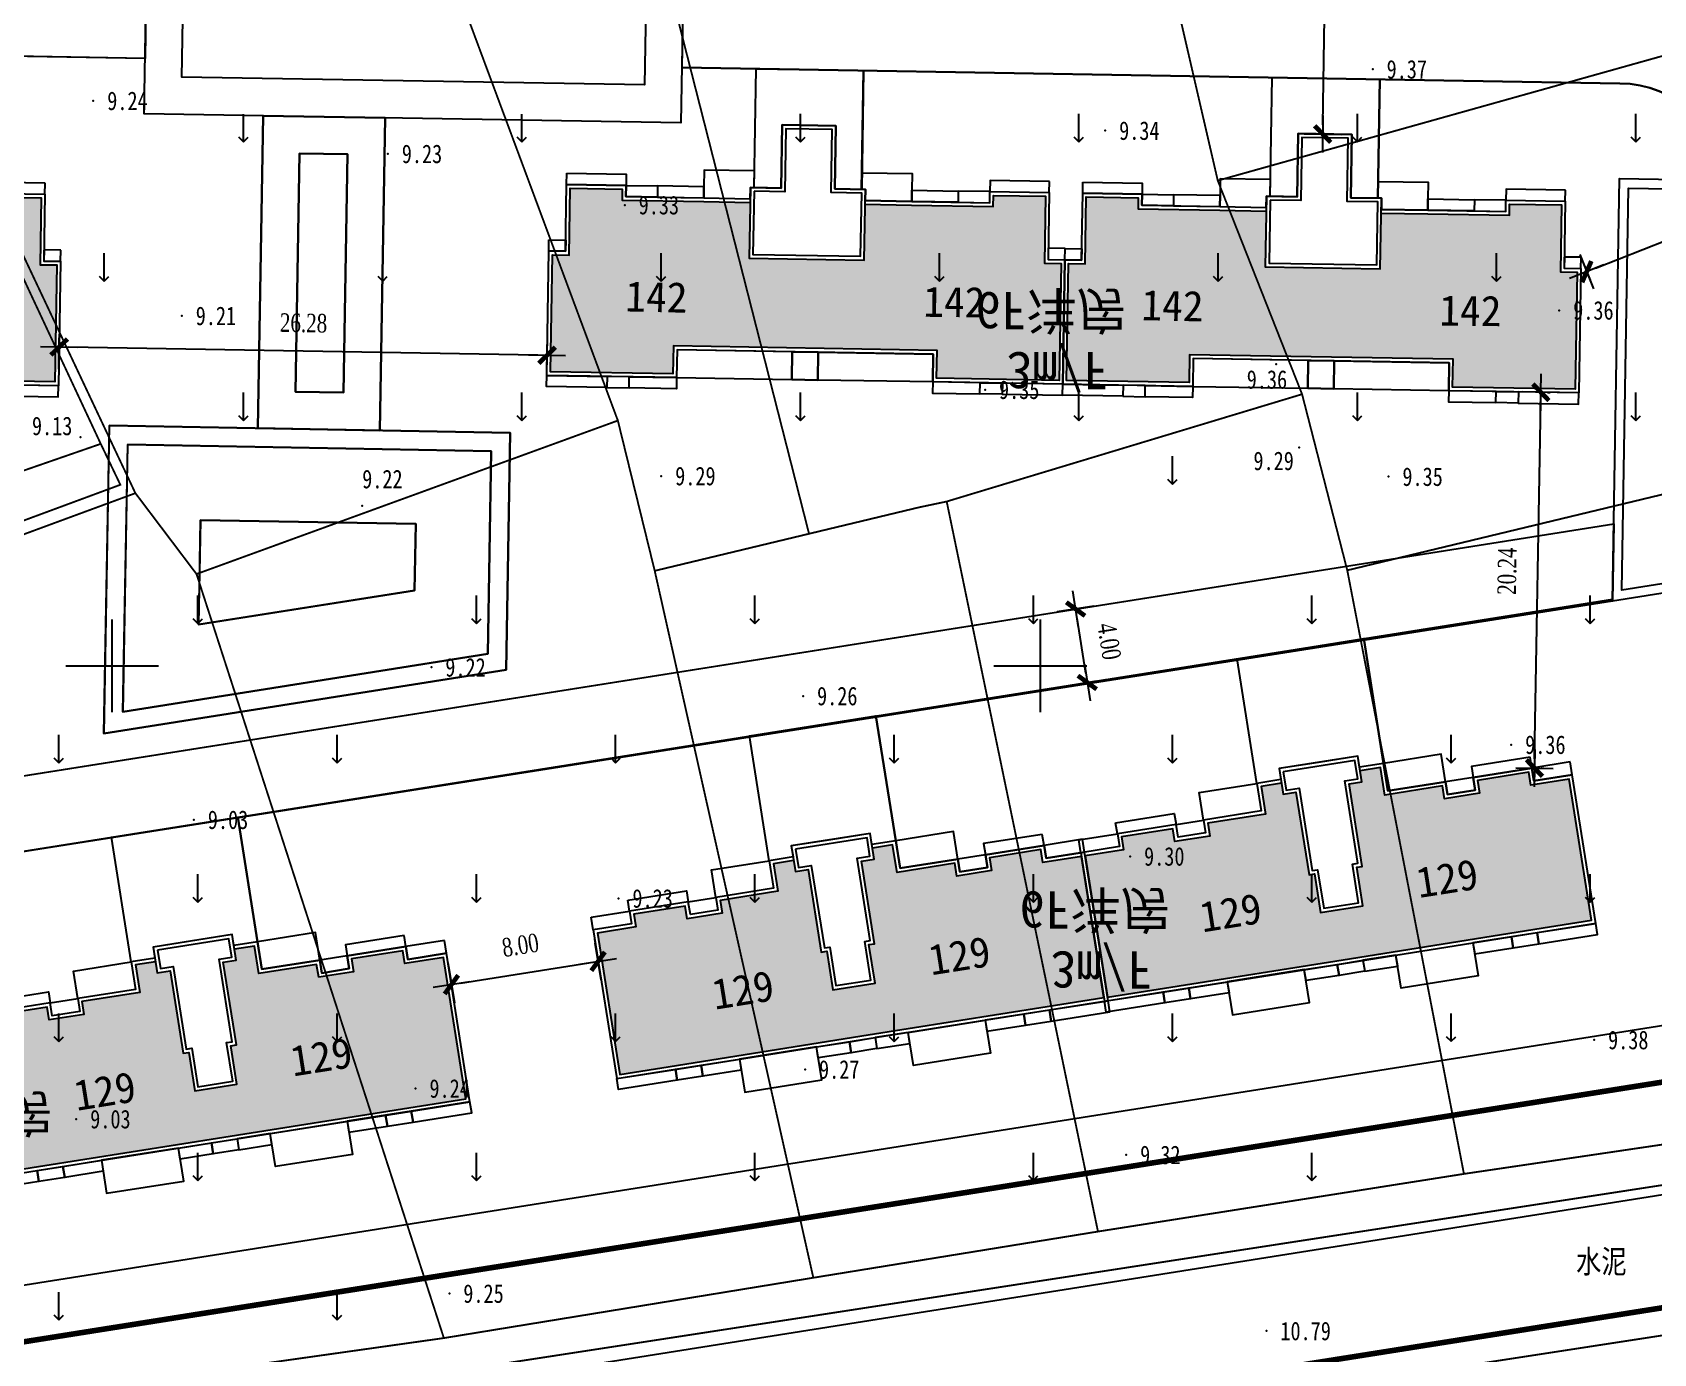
# Model space of a CAD drawing. Header units: millimetres. Extents: x -439850 to 440374, y 3556331 to 3581716.
# Drawn here: x 439831.4 to 439918.8, y 3581363.1 to 3581434.3 of the extents above; entities that cross this region are included whole.
import ezdxf
from ezdxf.enums import TextEntityAlignment as Align

# ---------------------------------------------------------------- set-up
doc = ezdxf.new("R2010")
doc.units = ezdxf.units.MM
doc.header["$LTSCALE"] = 1000
doc.header["$MEASUREMENT"] = 0
doc.linetypes.add('CENTER', pattern=[2, 1.25, -0.25, 0.25, -0.25])
for name, color, linetype in [('14中心线', 1, 'CENTER'), ('14缘石线', 7, 'Continuous'), ('14道路红线', 7, 'Continuous'), ('18标注', 7, 'Continuous'), ('dx', 250, 'Continuous'), ('建筑外轮廓线', 6, 'Continuous'), ('文字', 7, 'Continuous'), ('道路', 7, 'Continuous'), ('铺装', 6, 'Continuous')]:
    doc.layers.add(name, color=color, linetype=linetype)
doc.styles.add('-黑体', font='simhei.ttf')
doc.styles.add('HZ', font='', dxfattribs={"width": 0.8})
doc.styles.add('坐标标注', font='times.ttf', dxfattribs={"width": 0.75})
doc.styles.add('样式 1', font='simhei.ttf')
doc.styles.get('HZ').set_extended_font_data('SimSun')
doc.dimstyles.new('FAST', dxfattribs={"dimtxt": 1, "dimasz": 0.5, "dimexe": 0.5, "dimexo": 0.5, "dimgap": 1, "dimtad": 1, "dimzin": 4, "dimdsep": 46, "dimtxsty": '坐标标注', "dimblk": '尺寸起止点', "dimcen": 1, "dimadec": 1, "dimazin": 1, "dimtfac": 1, "dimtmove": 2, "dimatfit": 3, "dimldrblk": 'ARCHTICK', "dimfxl": 1.25, "dimarcsym": 0})

# ---------------------------------------------------------------- blocks, each defined once
blk = doc.blocks.new('GC120')
for p, q in [((0, -1.5), (0, 1.5)), ((-0.5, -1), (0, -1.5)), ((0, -1.5), (-0.5, -1)), ((0, -1.5), (0.5, -1))]:
    blk.add_line(p, q)
blk = doc.blocks.new('agdfhafdgasfaf')
at = {"ltscale": 0.02}
h = blk.add_hatch(color=31, dxfattribs=at)
h.dxf.hatch_style = 1
h.paths.add_polyline_path([(439567.911, 3580675.675), (439567.011, 3580675.675), (439567.011, 3580679.275), (439564.211, 3580679.275), (439564.211, 3580678.675), (439559.811, 3580678.675), (439557.311, 3580678.675), (439557.311, 3580675.675), (439551.111, 3580675.675), (439551.111, 3580678.675), (439548.611, 3580678.675), (439544.211, 3580678.675), (439544.211, 3580679.275), (439541.411, 3580679.275), (439541.411, 3580675.675), (439540.511, 3580675.675), (439540.511, 3580669.375), (439547.111, 3580669.375), (439547.111, 3580670.875), (439561.311, 3580670.875), (439561.311, 3580669.375), (439567.911, 3580669.375)])
h.paths.add_polyline_path([(439560.037, 3580672.273), (439564.373, 3580672.296), (439564.36, 3580674.698), (439560.025, 3580674.675)], flags=24)
h.paths.add_polyline_path([(439543.976, 3580672.296), (439548.311, 3580672.273), (439548.324, 3580674.676), (439543.989, 3580674.698)], flags=24)
at = {"layer": '建筑外轮廓线', "color": 6}
blk.add_lwpolyline([(439540.311, 3580675.875), (439541.211, 3580675.875), (439541.211, 3580679.475), (439544.411, 3580679.475), (439544.411, 3580678.875), (439548.611, 3580678.875), (439551.111, 3580678.875), (439551.111, 3580679.475), (439551.111, 3580679.475), (439552.761, 3580679.475), (439552.761, 3580682.875), (439555.661, 3580682.875), (439555.661, 3580679.475), (439557.311, 3580679.475), (439557.311, 3580679.475), (439557.311, 3580679.475), (439557.311, 3580678.875), (439559.811, 3580678.875), (439564.011, 3580678.875), (439564.011, 3580679.475), (439567.211, 3580679.475), (439567.211, 3580675.875), (439568.111, 3580675.875), (439568.111, 3580669.175), (439561.111, 3580669.175), (439561.111, 3580670.675), (439561.111, 3580670.675), (439547.311, 3580670.675), (439547.311, 3580669.175), (439547.311, 3580669.175), (439540.311, 3580669.175), (439540.311, 3580675.875)], dxfattribs=at)
blk.add_lwpolyline([(439551.111, 3580679.475), (439551.111, 3580675.675), (439557.311, 3580675.675), (439557.311, 3580679.475), (439555.661, 3580679.475), (439555.661, 3580682.875), (439552.761, 3580682.875), (439552.761, 3580679.475)], close=True, dxfattribs=at)
at = {"layer": '建筑外轮廓线', "color": 8}
for points in [[(439551.311, 3580679.275), (439551.311, 3580675.875), (439557.111, 3580675.875), (439557.111, 3580679.275), (439555.461, 3580679.275), (439555.461, 3580682.675), (439552.961, 3580682.675), (439552.961, 3580679.275)], [(439541.211, 3580680.075), (439544.411, 3580680.075), (439544.411, 3580679.475), (439541.211, 3580679.475)], [(439544.411, 3580679.475), (439546.111, 3580679.475), (439546.111, 3580678.875), (439544.411, 3580678.875)], [(439546.111, 3580678.875), (439548.611, 3580678.875), (439548.611, 3580679.475), (439546.111, 3580679.475)], [(439562.311, 3580678.875), (439559.811, 3580678.875), (439559.811, 3580679.475), (439562.311, 3580679.475)], [(439564.011, 3580679.475), (439562.311, 3580679.475), (439562.311, 3580678.875), (439564.011, 3580678.875)], [(439567.211, 3580680.075), (439564.011, 3580680.075), (439564.011, 3580679.475), (439567.211, 3580679.475)], [(439540.311, 3580676.475), (439541.211, 3580676.475), (439541.211, 3580675.875), (439540.311, 3580675.875)], [(439568.111, 3580676.475), (439567.211, 3580676.475), (439567.211, 3580675.875), (439568.111, 3580675.875)], [(439553.511, 3580670.675), (439547.311, 3580670.675), (439547.311, 3580669.175), (439553.511, 3580669.175)], [(439553.511, 3580669.175), (439554.911, 3580669.175), (439554.911, 3580670.675), (439553.511, 3580670.675)], [(439554.911, 3580669.175), (439553.511, 3580669.175), (439553.511, 3580670.675), (439554.911, 3580670.675)], [(439554.911, 3580670.675), (439561.111, 3580670.675), (439561.111, 3580669.175), (439554.911, 3580669.175)], [(439540.311, 3580669.175), (439543.561, 3580669.175), (439543.561, 3580668.575), (439540.311, 3580668.575)], [(439543.561, 3580668.575), (439544.761, 3580668.575), (439544.761, 3580669.175), (439543.561, 3580669.175)], [(439544.761, 3580669.175), (439547.311, 3580669.175), (439547.311, 3580668.575), (439544.761, 3580668.575)], [(439563.661, 3580669.175), (439561.111, 3580669.175), (439561.111, 3580668.575), (439563.661, 3580668.575)], [(439564.861, 3580668.575), (439563.661, 3580668.575), (439563.661, 3580669.175), (439564.861, 3580669.175)], [(439568.111, 3580669.175), (439564.861, 3580669.175), (439564.861, 3580668.575), (439568.111, 3580668.575)]]:
    blk.add_lwpolyline(points, close=True, dxfattribs=at)
for points in [[(439551.311, 3580680.375), (439548.611, 3580680.375), (439548.611, 3580679.475), (439548.611, 3580678.875), (439551.111, 3580678.875), (439551.111, 3580678.875), (439551.111, 3580679.475), (439551.311, 3580679.475), (439551.311, 3580680.375)], [(439557.111, 3580680.375), (439559.811, 3580680.375), (439559.811, 3580679.475), (439559.811, 3580678.875), (439557.311, 3580678.875), (439557.311, 3580678.875), (439557.311, 3580679.475), (439557.111, 3580679.475), (439557.111, 3580680.375)], [(439557.111, 3580680.375), (439559.811, 3580680.375), (439559.811, 3580679.475), (439559.811, 3580678.875), (439557.311, 3580678.875), (439557.311, 3580678.875), (439557.311, 3580679.475), (439557.111, 3580679.475), (439557.111, 3580680.375)], [(439557.311, 3580678.675), (439559.811, 3580678.675), (439564.211, 3580678.675), (439564.211, 3580679.275), (439567.011, 3580679.275), (439567.011, 3580675.675), (439567.911, 3580675.675), (439567.911, 3580669.375), (439561.311, 3580669.375), (439561.311, 3580670.875), (439547.111, 3580670.875), (439547.111, 3580669.375), (439540.511, 3580669.375), (439540.511, 3580675.675), (439541.411, 3580675.675), (439541.411, 3580679.275), (439544.211, 3580679.275), (439544.211, 3580678.675), (439548.611, 3580678.675), (439551.111, 3580678.675)]]:
    blk.add_lwpolyline(points, dxfattribs=at)
at = {"layer": '建筑外轮廓线', "color": 3, "style": '样式 1'}
for rotation, p in [(359.70252, (439546.15, 3580673.504)), (0.29748, (439562.199, 3580673.504))]:
    blk.add_text('142', height=1.6384, rotation=rotation, dxfattribs=at).set_placement(p, align=Align.MIDDLE_CENTER)
blk = doc.blocks.new('sagfghag5ag1asdfagsd')
at = {"ltscale": 0.02}
h = blk.add_hatch(color=121, dxfattribs=at)
h.dxf.hatch_style = 1
h.paths.add_polyline_path([(439529.794, 3580670), (439527.694, 3580670), (439527.694, 3580670.7), (439524.894, 3580670.7), (439524.894, 3580670), (439522.994, 3580670), (439522.994, 3580670.7), (439519.844, 3580670.7), (439519.844, 3580672.2), (439518.744, 3580672.2), (439518.744, 3580671.6), (439518.044, 3580671.6), (439518.044, 3580667.1), (439517.744, 3580667.1), (439517.744, 3580665), (439515.444, 3580665), (439515.444, 3580667.1), (439515.144, 3580667.1), (439515.144, 3580671.6), (439514.444, 3580671.6), (439514.444, 3580672.2), (439513.344, 3580672.2), (439513.344, 3580670.7), (439510.194, 3580670.7), (439510.194, 3580670), (439508.294, 3580670), (439508.294, 3580670.7), (439505.494, 3580670.7), (439505.494, 3580670), (439503.394, 3580670), (439503.394, 3580662.3), (439506.494, 3580662.3), (439516.594, 3580662.3), (439526.694, 3580662.3), (439529.794, 3580662.3)])
h.paths.add_polyline_path([(439520.287, 3580664.536), (439524.631, 3580664.527), (439524.636, 3580666.957), (439520.292, 3580666.966)], flags=24)
h.paths.add_polyline_path([(439508.483, 3580664.527), (439512.827, 3580664.536), (439512.823, 3580666.966), (439508.478, 3580666.957)], flags=24)
at = {"layer": '建筑外轮廓线', "color": 6}
blk.add_lwpolyline([(439516.594, 3580673), (439514.444, 3580673), (439514.444, 3580672.4), (439513.144, 3580672.4), (439513.144, 3580670.9), (439509.994, 3580670.9), (439509.994, 3580670.2), (439508.494, 3580670.2), (439508.494, 3580670.9), (439505.294, 3580670.9), (439505.294, 3580670.2), (439503.194, 3580670.2), (439503.194, 3580662.1), (439506.494, 3580662.1), (439516.594, 3580662.1), (439526.694, 3580662.1), (439529.994, 3580662.1), (439529.994, 3580670.2), (439527.894, 3580670.2), (439527.894, 3580670.9), (439524.694, 3580670.9), (439524.694, 3580670.2), (439523.194, 3580670.2), (439523.194, 3580670.9), (439520.044, 3580670.9), (439520.044, 3580672.4), (439518.744, 3580672.4), (439518.744, 3580673), (439516.594, 3580673)], dxfattribs=at)
blk.add_lwpolyline([(439514.444, 3580673), (439514.444, 3580671.6), (439515.144, 3580671.6), (439515.144, 3580667.1), (439515.444, 3580667.1), (439515.444, 3580665), (439517.744, 3580665), (439517.744, 3580667.1), (439518.044, 3580667.1), (439518.044, 3580671.6), (439518.744, 3580671.6), (439518.744, 3580673)], close=True, dxfattribs=at)
at = {"layer": '建筑外轮廓线', "color": 8}
for points in [[(439514.644, 3580672.8), (439514.644, 3580671.8), (439515.344, 3580671.8), (439515.344, 3580667.3), (439515.644, 3580667.3), (439515.644, 3580665.2), (439517.544, 3580665.2), (439517.544, 3580667.3), (439517.844, 3580667.3), (439517.844, 3580671.8), (439518.544, 3580671.8), (439518.544, 3580672.8)], [(439509.994, 3580670.9), (439509.994, 3580672.4), (439513.144, 3580672.4), (439513.144, 3580670.9)], [(439523.194, 3580670.9), (439523.194, 3580672.4), (439520.044, 3580672.4), (439520.044, 3580670.9)], [(439503.194, 3580670.9), (439505.294, 3580670.9), (439505.294, 3580670.2), (439503.194, 3580670.2)], [(439505.294, 3580671.5), (439508.494, 3580671.5), (439508.494, 3580670.9), (439505.294, 3580670.9)], [(439508.494, 3580670.9), (439509.994, 3580670.9), (439509.994, 3580670.2), (439508.494, 3580670.2)], [(439524.694, 3580670.9), (439523.194, 3580670.9), (439523.194, 3580670.2), (439524.694, 3580670.2)], [(439527.894, 3580671.5), (439524.694, 3580671.5), (439524.694, 3580670.9), (439527.894, 3580670.9)], [(439529.994, 3580670.9), (439527.894, 3580670.9), (439527.894, 3580670.2), (439529.994, 3580670.2)], [(439503.194, 3580662.1), (439506.394, 3580662.1), (439506.394, 3580661.5), (439503.194, 3580661.5)], [(439506.394, 3580662.1), (439507.794, 3580662.1), (439507.794, 3580661.5), (439506.394, 3580661.5)], [(439507.794, 3580662.1), (439509.894, 3580662.1), (439509.894, 3580661.5), (439507.794, 3580661.5)], [(439509.894, 3580662.1), (439509.894, 3580660.3), (439514.094, 3580660.3), (439514.094, 3580662.1)], [(439514.094, 3580662.1), (439515.894, 3580662.1), (439515.894, 3580661.5), (439514.094, 3580661.5)], [(439515.894, 3580662.1), (439517.294, 3580662.1), (439517.294, 3580661.5), (439515.894, 3580661.5)], [(439519.094, 3580662.1), (439517.294, 3580662.1), (439517.294, 3580661.5), (439519.094, 3580661.5)], [(439523.294, 3580662.1), (439523.294, 3580660.3), (439519.094, 3580660.3), (439519.094, 3580662.1)], [(439525.394, 3580662.1), (439523.294, 3580662.1), (439523.294, 3580661.5), (439525.394, 3580661.5)], [(439526.794, 3580662.1), (439525.394, 3580662.1), (439525.394, 3580661.5), (439526.794, 3580661.5)], [(439529.994, 3580662.1), (439526.794, 3580662.1), (439526.794, 3580661.5), (439529.994, 3580661.5)]]:
    blk.add_lwpolyline(points, close=True, dxfattribs=at)
blk.add_lwpolyline([(439514.444, 3580672.2), (439513.344, 3580672.2), (439513.344, 3580670.7), (439510.194, 3580670.7), (439510.194, 3580670), (439508.294, 3580670), (439508.294, 3580670.7), (439505.494, 3580670.7), (439505.494, 3580670), (439503.394, 3580670), (439503.394, 3580662.3), (439506.494, 3580662.3), (439516.594, 3580662.3), (439526.694, 3580662.3), (439529.794, 3580662.3), (439529.794, 3580670), (439527.694, 3580670), (439527.694, 3580670.7), (439524.894, 3580670.7), (439524.894, 3580670), (439522.994, 3580670), (439522.994, 3580670.7), (439519.844, 3580670.7), (439519.844, 3580672.2), (439518.744, 3580672.2)], dxfattribs=at)
at = {"layer": '建筑外轮廓线', "color": 3, "style": '样式 1'}
for rotation, p in [(0.11317, (439510.653, 3580665.756)), (359.88683, (439522.461, 3580665.756))]:
    blk.add_text('129', height=1.6384, rotation=rotation, dxfattribs=at).set_placement(p, align=Align.MIDDLE_CENTER)
blk = doc.blocks.new('尺寸起止点')
for p, q in [((0, -2), (0, 2)), ((-2, 0), (2, 0))]:
    blk.add_line(p, q)
blk.add_lwpolyline([(-0.88, -0.88, 0.5, 0.5, 0), (0.88, 0.88, 0, 0, 0)], format="xyseb")
blk = doc.blocks.new('*D106')
at = {"layer": '18标注', "color": 0, "lineweight": -2, "ltscale": 0.02, "transparency": 16777216}
for p, q in [((439832.849, 3581416.153), (439832.877, 3581417.837)), ((439858.65, 3581416.902), (439833.369, 3581417.329)), ((439859.13, 3581415.709), (439859.158, 3581417.393))]:
    blk.add_line(p, q, dxfattribs=at)
at = {"layer": 'Defpoints', "color": 0, "ltscale": 0.02, "transparency": 16777216}
for p in [(439832.869, 3581417.337), (439832.84, 3581415.653), (439859.121, 3581415.209)]:
    blk.add_point(p, dxfattribs=at)
at = {"layer": '18标注', "color": 0, "lineweight": -2, "ltscale": 0.02, "transparency": 16777216, "xscale": 0.5, "yscale": 0.5, "zscale": 0.5}
for p, rotation in [((439832.869, 3581417.337), 179.0316635624437), ((439859.15, 3581416.893), 359.0316635624437)]:
    blk.add_blockref('尺寸起止点', p, dxfattribs=dict(at, rotation=rotation))
at = {"layer": '18标注', "color": 0, "ltscale": 0.02, "transparency": 16777216, "insert": (439846.035, 3581418.625), "char_height": 1, "attachment_point": 5, "rotation": 359.03166, "style": '坐标标注'}
blk.add_mtext('26.28', dxfattribs=at)
blk = doc.blocks.new('_ArchTick')
at = {"color": 0, "linetype": 'ByBlock', "const_width": 0.4}
blk.add_lwpolyline([(-0.5, -0.5), (0.5, 0.5)], dxfattribs=at)
blk = doc.blocks.new('*D107')
at = {"layer": '18标注', "color": 0, "lineweight": -2, "ltscale": 0.02, "transparency": 16777216}
for p, q in [((439861.712, 3581385.457), (439861.979, 3581383.77)), ((439853.81, 3581384.205), (439854.078, 3581382.518)), ((439854.493, 3581383.09), (439861.407, 3581384.185))]:
    blk.add_line(p, q, dxfattribs=at)
at = {"layer": 'Defpoints', "color": 0, "ltscale": 0.02, "transparency": 16777216}
for p in [(439861.634, 3581385.951), (439853.732, 3581384.699), (439861.901, 3581384.263)]:
    blk.add_point(p, dxfattribs=at)
at = {"layer": '18标注', "color": 0, "lineweight": -2, "ltscale": 0.02, "transparency": 16777216, "xscale": 0.5, "yscale": 0.5, "zscale": 0.5}
for p, rotation in [((439861.901, 3581384.263), 9.00195865156508), ((439854, 3581383.012), 189.001958651565)]:
    blk.add_blockref('尺寸起止点', p, dxfattribs=dict(at, rotation=rotation))
at = {"layer": '18标注', "color": 0, "ltscale": 0.02, "transparency": 16777216, "insert": (439857.714, 3581385.129), "char_height": 1, "attachment_point": 5, "rotation": 9.00196, "style": '坐标标注'}
blk.add_mtext('8.00', dxfattribs=at)
blk = doc.blocks.new('*D111')
at = {"layer": '18标注', "color": 0, "lineweight": -2, "ltscale": 0.02, "transparency": 16777216}
for p, q in [((439913.034, 3581414.897), (439913.181, 3581414.895)), ((439912.347, 3581395.167), (439912.672, 3581414.403)), ((439912.692, 3581394.661), (439912.839, 3581394.658))]:
    blk.add_line(p, q, dxfattribs=at)
at = {"layer": 'Defpoints', "color": 0, "ltscale": 0.02, "transparency": 16777216}
for p in [(439912.534, 3581414.906), (439912.681, 3581414.903), (439912.192, 3581394.669)]:
    blk.add_point(p, dxfattribs=at)
at = {"layer": '18标注', "color": 0, "lineweight": -2, "ltscale": 0.02, "transparency": 16777216, "xscale": 0.5, "yscale": 0.5, "zscale": 0.5}
for p, rotation in [((439912.681, 3581414.903), 89.0316635646713), ((439912.339, 3581394.667), 269.0316635646713)]:
    blk.add_blockref('尺寸起止点', p, dxfattribs=dict(at, rotation=rotation))
at = {"layer": '18标注', "color": 0, "ltscale": 0.02, "transparency": 16777216, "insert": (439910.869, 3581405.269), "char_height": 1, "attachment_point": 5, "rotation": 89.03166, "style": '坐标标注'}
blk.add_mtext('20.24', dxfattribs=at)
blk = doc.blocks.new('*D68')
at = {"layer": '18标注', "color": 0, "lineweight": -2, "ltscale": 0.02, "transparency": 16777216}
for p, q in [((439900.791, 3581448.748), (439900.765, 3581448.749)), ((439900.936, 3581429.304), (439901.256, 3581448.24)), ((439900.454, 3581428.812), (439900.428, 3581428.812))]:
    blk.add_line(p, q, dxfattribs=at)
at = {"layer": 'Defpoints', "color": 0, "ltscale": 0.02, "transparency": 16777216}
for p in [(439901.265, 3581448.74), (439901.291, 3581448.74), (439900.954, 3581428.804)]:
    blk.add_point(p, dxfattribs=at)
at = {"layer": '18标注', "color": 0, "lineweight": -2, "ltscale": 0.02, "transparency": 16777216, "xscale": 0.5, "yscale": 0.5, "zscale": 0.5}
for p, rotation in [((439901.265, 3581448.74), 89.03166356674527), ((439900.928, 3581428.804), 269.0316635667453)]:
    blk.add_blockref('尺寸起止点', p, dxfattribs=dict(at, rotation=rotation))
at = {"layer": '18标注', "color": 0, "ltscale": 0.02, "transparency": 16777216, "insert": (439899.586, 3581438.798), "char_height": 1, "attachment_point": 5, "rotation": 89.03166, "style": '坐标标注'}
blk.add_mtext('19.94', dxfattribs=at)
blk = doc.blocks.new('*D118')
at = {"layer": '18标注', "color": 0, "lineweight": -2, "ltscale": 0.02, "transparency": 16777216}
for p, q in [((439941.953, 3581432.32), (439942.258, 3581431.547)), ((439915.617, 3581421.578), (439941.609, 3581431.828)), ((439915.03, 3581421.703), (439915.335, 3581420.929))]:
    blk.add_line(p, q, dxfattribs=at)
at = {"layer": 'Defpoints', "color": 0, "ltscale": 0.02, "transparency": 16777216}
for p in [(439941.769, 3581432.785), (439942.074, 3581432.012), (439914.847, 3581422.168)]:
    blk.add_point(p, dxfattribs=at)
at = {"layer": '18标注', "color": 0, "lineweight": -2, "ltscale": 0.02, "transparency": 16777216, "xscale": 0.5, "yscale": 0.5, "zscale": 0.5}
for p, rotation in [((439942.074, 3581432.012), 21.52295593968055), ((439915.152, 3581421.394), 201.5229559396806)]:
    blk.add_blockref('尺寸起止点', p, dxfattribs=dict(at, rotation=rotation))
at = {"layer": '18标注', "color": 0, "ltscale": 0.02, "transparency": 16777216, "insert": (439928.059, 3581428.108), "char_height": 1, "attachment_point": 5, "rotation": 21.52296, "style": '坐标标注'}
blk.add_mtext('28.94', dxfattribs=at)
blk = doc.blocks.new('*D100')
at = {"layer": '18标注', "color": 0, "lineweight": -2, "ltscale": 0.02, "transparency": 16777216}
for p, q in [((439886.936, 3581403.121), (439888.116, 3581403.308)), ((439888.17, 3581399.773), (439887.7, 3581402.736)), ((439887.562, 3581399.171), (439888.742, 3581399.358))]:
    blk.add_line(p, q, dxfattribs=at)
at = {"layer": 'Defpoints', "color": 0, "ltscale": 0.02, "transparency": 16777216}
for p in [(439886.442, 3581403.043), (439887.622, 3581403.23), (439887.068, 3581399.092)]:
    blk.add_point(p, dxfattribs=at)
at = {"layer": '18标注', "color": 0, "lineweight": -2, "ltscale": 0.02, "transparency": 16777216, "xscale": 0.5, "yscale": 0.5, "zscale": 0.5}
for p, rotation in [((439887.622, 3581403.23), 99.00195864457595), ((439888.248, 3581399.279), 279.0019586445759)]:
    blk.add_blockref('尺寸起止点', p, dxfattribs=dict(at, rotation=rotation))
at = {"layer": '18标注', "color": 0, "ltscale": 0.02, "transparency": 16777216, "insert": (439889.426, 3581401.491), "char_height": 1, "attachment_point": 5, "rotation": 279.00196, "style": '坐标标注'}
blk.add_mtext('4.00', dxfattribs=at)

msp = doc.modelspace()

# ---------------------------------------------------------------- linework, layer by layer
at = {"layer": '14中心线', "extrusion": (0, 0, -1)}
msp.add_lwpolyline([(-440143.117, 3581407.155), (-439757.062, 3581345.997)], dxfattribs=at)
at = {"layer": '14缘石线', "extrusion": (0, 0, -1), "const_width": 0.3}
for points in [[(-440116.572, 3581409.025), (-439785.487, 3581356.575)], [(-440119.074, 3581397.272), (-439772.034, 3581342.294)]]:
    msp.add_lwpolyline(points, dxfattribs=at)
at = {"layer": '14道路红线', "extrusion": (0, 0, -1)}
msp.add_lwpolyline([(-440115.759, 3581411.933), (-439785.018, 3581359.538)], dxfattribs=at)
at = {"layer": 'dx', "color": 250, "linetype": 'Continuous'}
for p, q in [((439835.723, 3581397.674), (439835.723, 3581402.674)), ((439885.723, 3581397.674), (439885.723, 3581402.674)), ((439833.223, 3581400.174), (439838.223, 3581400.174)), ((439883.223, 3581400.174), (439888.223, 3581400.174))]:
    msp.add_line(p, q, dxfattribs=at)
at = {"layer": 'dx', "color": 250, "linetype": 'Continuous', "flags": 128}
msp.add_lwpolyline([(439773.15, 3581479.298), (439789.576, 3581491.898), (439822.644, 3581538.069), (439827.705, 3581545.329), (440130.137, 3581540.217), (440128.41, 3581426.521), (440115.759, 3581411.933), (439785.018, 3581359.538), (439765.358, 3581376.493), (439765.566, 3581397.896, -0.041614), (439773.15, 3581479.298)], format="xyb", dxfattribs=at)
at = {"layer": 'dx', "color": 250, "linetype": 'Continuous', "const_width": 0.1, "flags": 128}
for points in [[(439899.819, 3581414.797), (439895.278, 3581426.298), (439887.05, 3581461.893), (439881.414, 3581481.666)], [(439873.262, 3581407.284), (439857.178, 3581470.354)], [(439862.964, 3581413.378), (439845.012, 3581461.589)], [(439895.278, 3581426.298), (439931.294, 3581436.386)], [(439864.95, 3581405.288), (439879.169, 3581408.702), (439880.677, 3581409.02), (439899.819, 3581414.797)], [(439908.538, 3581372.82), (439902.254, 3581405.316), (439899.819, 3581414.797)], [(439873.493, 3581367.229), (439864.95, 3581405.288), (439862.964, 3581413.378), (439840.269, 3581405.115)], [(439809.602, 3581403.286), (439835.111, 3581412.124)], [(439902.254, 3581405.316), (439931.017, 3581412.236)], [(439836.977, 3581409.469), (439840.269, 3581405.115), (439853.593, 3581363.981)], [(439888.825, 3581369.716), (439880.677, 3581409.02)], [(439742.87, 3581345.068), (439929.177, 3581373.748), (440070.886, 3581395.507), (440143.823, 3581406.692), (440145.462, 3581407.036)], [(439802.064, 3581356.612), (439825.499, 3581360.013), (439853.593, 3581363.981), (439873.493, 3581367.229), (439888.825, 3581369.716), (439908.538, 3581372.82), (439932.27, 3581376.325), (439933.572, 3581390.36)]]:
    msp.add_lwpolyline(points, dxfattribs=at)
for points in [[(439742.686, 3581377.081), (439789.418, 3581393.263), (439811.092, 3581400.646), (439836.167, 3581409.922), (439835.111, 3581412.124), (439821.645, 3581440.916), (439818.029, 3581450.264), (439818.63, 3581452.714), (439818.908, 3581454.082), (439821.777, 3581454.892, -0.363634), (439818.936, 3581449.85), (439822.061, 3581441.081), (439836.977, 3581409.469), (439811.372, 3581400.035)], [(439742.917, 3581336.991), (440132.274, 3581396.91), (440144.773, 3581398.83, -0.280888), (440147.526, 3581397.787)], [(439798.281, 3581324.212, 0.008909), (439798.264, 3581323.641, 0.008917), (439798.266, 3581323.07, 0.00545), (439798.288, 3581322.428, 0.059366), (439798.297, 3581322.37, 0.364774), (439798.398, 3581322.303, 0.010531), (439802.066, 3581322.786, 0.001065), (439856.468, 3581331.235, -0.00086), (439923.877, 3581341.732, -0.000069), (439954.607, 3581346.459, 0.000035), (440015.364, 3581355.8, 0.001753), (440129.652, 3581373.791, 0.030777), (440136.089, 3581375.238, 0.018252), (440136.572, 3581375.398, 0.265843), (440136.596, 3581375.426, 0.063757), (440136.603, 3581375.568, -0.01446), (440136.572, 3581376.193, -0.005546), (440136.564, 3581376.941, -0.005449), (440136.573, 3581377.702)]]:
    msp.add_lwpolyline(points, format="xyb", dxfattribs=at)
at = {"layer": 'dx', "color": 250, "linetype": 'Continuous'}
for p in [(439903.623, 3581432.29, 9.37), (439903.623, 3581432.29, 9.37), (439834.711, 3581430.593, 9.24), (439834.711, 3581430.593, 9.24), (439889.217, 3581428.989, 9.34), (439889.217, 3581428.989, 9.34), (439850.577, 3581427.739, 9.23), (439850.577, 3581427.739, 9.23), (439863.335, 3581424.978, 9.33), (439863.335, 3581424.978, 9.33), (439913.674, 3581419.312, 9.36), (439913.674, 3581419.312, 9.36), (439839.476, 3581419.016, 9.21), (439839.476, 3581419.016, 9.21), (439898.422, 3581416.413, 9.363), (439898.422, 3581416.413, 9.363), (439882.745, 3581415.039, 9.35), (439882.745, 3581415.039, 9.35), (439834.023, 3581412.486, 9.13), (439834.023, 3581412.486, 9.13), (439899.657, 3581411.936, 9.291), (439899.657, 3581411.936, 9.291), (439865.303, 3581410.392, 9.291), (439865.303, 3581410.392, 9.291), (439904.474, 3581410.359, 9.349), (439904.474, 3581410.359, 9.349), (439849.183, 3581408.786, 9.223), (439849.183, 3581408.786, 9.223), (439852.921, 3581400.093, 9.22), (439852.921, 3581400.093, 9.22), (439872.943, 3581398.548, 9.26), (439872.943, 3581398.548, 9.26), (439911.086, 3581395.929, 9.36), (439911.086, 3581395.929, 9.36), (439840.129, 3581391.889, 9.03), (439840.129, 3581391.889, 9.03), (439890.559, 3581389.914, 9.3), (439890.559, 3581389.914, 9.3), (439862.999, 3581387.651, 9.23), (439862.999, 3581387.651, 9.23), (439915.551, 3581380.03, 9.38), (439915.551, 3581380.03, 9.38), (439873.05, 3581378.443, 9.27), (439873.05, 3581378.443, 9.27), (439852.066, 3581377.419, 9.24), (439852.066, 3581377.419, 9.24), (439833.793, 3581375.77, 9.03), (439833.793, 3581375.77, 9.03), (439890.346, 3581373.844, 9.32), (439890.346, 3581373.844, 9.32), (439853.891, 3581366.378, 9.247), (439853.891, 3581366.378, 9.247), (439897.901, 3581364.363, 10.725), (439897.901, 3581364.363, 10.725)]:
    msp.add_point(p, dxfattribs=at)
at = {"layer": '道路', "color": 145, "ltscale": 0.02, "extrusion": (0, 0, -1)}
for p, q in [((439837.497, 3581432.877), (439780.401, 3581433.842)), ((439916.94, 3581431.534), (439866.413, 3581432.388)), ((439870.303, 3581425.921), (439870.411, 3581432.32)), ((439876.089, 3581425.823), (439876.197, 3581432.222)), ((439898.1, 3581425.451), (439898.208, 3581431.85)), ((439903.899, 3581425.353), (439904.007, 3581431.752)), ((439798.503, 3581389.112), (439916.605, 3581407.821)), ((439799.129, 3581385.161), (439916.536, 3581403.761)), ((439904.204, 3581394.922), (439903.14, 3581401.639)), ((439897.389, 3581393.843), (439896.325, 3581400.559)), ((439877.932, 3581390.76), (439876.868, 3581397.477)), ((439871.117, 3581389.681), (439870.053, 3581396.397)), ((439843.561, 3581385.315), (439842.497, 3581392.031)), ((439836.746, 3581384.236), (439835.682, 3581390.952))]:
    msp.add_line(p, q, dxfattribs=at)
for points in [[(-439837.742, 3581447.364), (-439866.658, 3581446.875), (-439866.362, 3581429.412), (-439837.447, 3581429.901)], [(-439839.708, 3581445.331), (-439864.624, 3581444.91), (-439864.396, 3581431.446), (-439839.48, 3581431.867)], [(-439845.822, 3581427.759), (-439845.605, 3581414.928), (-439848.178, 3581414.884), (-439848.395, 3581427.716)], [(-439835.565, 3581413.107), (-439835.284, 3581396.523), (-439856.945, 3581399.954), (-439857.161, 3581412.719)], [(-439836.548, 3581412.09), (-439836.304, 3581397.697), (-439855.96, 3581400.811), (-439856.144, 3581411.737)], [(-439840.479, 3581408.018), (-439840.384, 3581402.393), (-439852.017, 3581404.236), (-439852.077, 3581407.81)]]:
    msp.add_lwpolyline(points, close=True, dxfattribs=at)
msp.add_lwpolyline([(-439843.856, 3581429.793), (-439843.572, 3581412.962), (-439850.144, 3581412.851), (-439850.428, 3581429.682), (-439843.856, 3581429.793)], dxfattribs=at)
at = {"layer": '道路', "color": 145, "ltscale": 0.02}
for points in [[(439969.358, 3581425.518), (439971.443, 3581412.358), (439916.534, 3581403.659), (439916.919, 3581426.404)], [(439968.93, 3581425.025), (439970.871, 3581412.773), (439917.044, 3581404.246), (439917.41, 3581425.896)]]:
    msp.add_lwpolyline(points, close=True, dxfattribs=at)
msp.add_arc((439916.839, 3581425.535), 6, 7.37794, 89.03166, dxfattribs=at)
at = {"layer": '铺装', "ltscale": 0.02}
for points in [[(439837.742, 3581447.364), (439866.658, 3581446.875), (439866.362, 3581429.412), (439837.447, 3581429.901)], [(439839.708, 3581445.331), (439864.624, 3581444.91), (439864.396, 3581431.446), (439839.48, 3581431.867)], [(439871.754, 3581425.897), (439870.304, 3581425.921), (439870.412, 3581432.32), (439876.197, 3581432.222), (439876.103, 3581425.823), (439874.653, 3581425.848), (439874.711, 3581429.247), (439871.811, 3581429.296)], [(439898.1, 3581425.451), (439898.208, 3581431.85), (439904.007, 3581431.752), (439903.899, 3581425.353), (439902.449, 3581425.378), (439902.507, 3581428.777), (439899.607, 3581428.826), (439899.55, 3581425.427)], [(439843.572, 3581412.963), (439843.856, 3581429.793), (439850.428, 3581429.682), (439850.144, 3581412.852)], [(439845.605, 3581414.929), (439845.822, 3581427.759), (439848.395, 3581427.716), (439848.178, 3581414.886)], [(439916.534, 3581403.659), (439916.919, 3581426.404), (439969.358, 3581425.518), (439971.443, 3581412.358)], [(439917.044, 3581404.246), (439917.41, 3581425.896), (439968.93, 3581425.025), (439970.871, 3581412.773)], [(439835.284, 3581396.523), (439835.583, 3581413.107), (439857.161, 3581412.719), (439856.945, 3581399.954)], [(439836.306, 3581397.697), (439836.565, 3581412.089), (439856.144, 3581411.737), (439855.96, 3581400.811)], [(439840.391, 3581402.394), (439840.492, 3581408.018), (439852.077, 3581407.81), (439852.017, 3581404.236)], [(439897.389, 3581393.843), (439896.325, 3581400.559), (439903.14, 3581401.639), (439904.204, 3581394.922), (439902.92, 3581394.719), (439902.826, 3581395.312), (439898.579, 3581394.639), (439898.673, 3581394.046)], [(439871.117, 3581389.681), (439870.053, 3581396.397), (439876.868, 3581397.477), (439877.932, 3581390.76), (439876.648, 3581390.557), (439876.554, 3581391.149), (439872.307, 3581390.477), (439872.401, 3581389.884)], [(439838.03, 3581384.439), (439836.746, 3581384.236), (439835.682, 3581390.952), (439842.497, 3581392.031), (439843.561, 3581385.315), (439842.277, 3581385.112), (439842.183, 3581385.704), (439837.936, 3581385.032)]]:
    msp.add_lwpolyline(points, close=True, dxfattribs=at)
for points in [[(439923.109, 3581441.431, -0.409272), (439917.109, 3581435.532), (439866.48, 3581436.387), (439866.413, 3581432.388), (439916.94, 3581431.534, -0.372164), (439922.789, 3581426.305)], [(439837.564, 3581436.876), (439837.497, 3581432.877), (439780.401, 3581433.842, 0.398084), (439774.316, 3581428.276), (439773.113, 3581401.334, 0.326917), (439777.202, 3581395.545), (439795.654, 3581389.35, 0.120835), (439798.503, 3581389.112), (439916.605, 3581407.821), (439916.534, 3581403.659), (439799.129, 3581385.161, -0.133442), (439793.802, 3581385.752), (439775.458, 3581391.924, -0.313082), (439769.113, 3581401.402), (439770.328, 3581428.593, -0.315214), (439777.981, 3581437.65, 0.286936)]]:
    msp.add_lwpolyline(points, format="xyb", dxfattribs=at)

# ---------------------------------------------------------------- block references
at = {"layer": 'dx', "color": 250, "linetype": 'Continuous', "xscale": 0.5, "yscale": 0.5, "zscale": 0.5}
for p in [(439842.798, 3581429.133), (439857.797, 3581429.133), (439872.797, 3581429.134), (439887.797, 3581429.134), (439902.797, 3581429.134), (439917.796, 3581429.134), (439835.298, 3581421.633), (439850.297, 3581421.634), (439865.297, 3581421.634), (439880.297, 3581421.634), (439895.297, 3581421.634), (439910.296, 3581421.634), (439842.798, 3581414.134), (439857.797, 3581414.134), (439872.797, 3581414.134), (439887.797, 3581414.134), (439902.797, 3581414.134), (439917.796, 3581414.134), (439892.845, 3581410.707), (439840.346, 3581403.207), (439855.345, 3581403.207), (439870.345, 3581403.207), (439885.345, 3581403.207), (439900.345, 3581403.207), (439915.344, 3581403.207), (439832.846, 3581395.707), (439847.846, 3581395.707), (439862.845, 3581395.707), (439877.845, 3581395.707), (439892.845, 3581395.707), (439907.845, 3581395.707), (439840.346, 3581388.207), (439855.345, 3581388.207), (439870.345, 3581388.207), (439885.345, 3581388.207), (439900.345, 3581388.207), (439915.344, 3581388.207), (439832.846, 3581380.707), (439847.846, 3581380.707), (439862.845, 3581380.707), (439877.845, 3581380.707), (439892.845, 3581380.707), (439907.845, 3581380.708), (439840.346, 3581373.207), (439855.346, 3581373.207), (439870.345, 3581373.207), (439885.345, 3581373.208), (439900.345, 3581373.208), (439832.846, 3581365.707), (439847.846, 3581365.707)]:
    msp.add_blockref('GC120', p, dxfattribs=at)
at = {"layer": '建筑外轮廓线', "color": 145, "zscale": -1}
for name, p, rotation in [('agdfhafdgasfaf', (-60131.196, 8686.166), 359.0316635651918), ('agdfhafdgasfaf', (-60185.29, 8686.08), 359.0316635651918), ('agdfhafdgasfaf', (-60103.4, 8685.696), 359.0316635651918), ('sagfghag5ag1asdfagsd', (566059.196, -23945.231), 9.001958577740014), ('sagfghag5ag1asdfagsd', (566032.924, -23949.393), 9.001958577740014), ('sagfghag5ag1asdfagsd', (565998.553, -23954.838), 9.001958577740014)]:
    msp.add_blockref(name, p, dxfattribs=dict(at, rotation=rotation))

# ---------------------------------------------------------------- texts
at = {"layer": 'dx', "color": 250, "linetype": 'Continuous', "style": 'HZ', "width": 0.8}
for s, p in [('9.37', (439904.373, 3581431.79, 9.37)), ('9.24', (439835.461, 3581430.093, 9.24)), ('9.34', (439889.967, 3581428.489, 9.34)), ('9.23', (439851.327, 3581427.239, 9.23)), ('9.33', (439864.085, 3581424.478, 9.33)), ('9.21', (439840.226, 3581418.516, 9.21)), ('9.36', (439914.424, 3581418.812, 9.36)), ('9.36', (439896.838, 3581415.091, 9.363)), ('9.35', (439883.495, 3581414.539, 9.35)), ('9.13', (439831.406, 3581412.59, 9.13)), ('9.29', (439897.2, 3581410.709, 9.291)), ('9.22', (439849.194, 3581409.731, 9.223)), ('9.29', (439866.053, 3581409.892, 9.291)), ('9.35', (439905.224, 3581409.859, 9.349)), ('9.22', (439853.671, 3581399.593, 9.22)), ('9.26', (439873.693, 3581398.048, 9.26)), ('9.36', (439911.836, 3581395.429, 9.36)), ('9.03', (439840.879, 3581391.389, 9.03)), ('9.30', (439891.309, 3581389.414, 9.3)), ('9.23', (439863.749, 3581387.151, 9.23)), ('9.38', (439916.301, 3581379.53, 9.38)), ('9.27', (439873.8, 3581377.943, 9.27)), ('9.24', (439852.816, 3581376.919, 9.24)), ('9.03', (439834.543, 3581375.27, 9.03)), ('9.32', (439891.096, 3581373.344, 9.32)), ('9.25', (439854.641, 3581365.878, 9.247)), ('10.79', (439898.651, 3581363.863, 10.725))]:
    msp.add_text(s, height=1, rotation=0.00034, dxfattribs=at).set_placement(p)
msp.add_text('水泥', height=1.25, rotation=0.00034, dxfattribs=at).set_placement((439915.937, 3581368.125), align=Align.MIDDLE)
at = {"layer": '文字', "ltscale": 0.02, "style": '-黑体', "text_generation_flag": 4}
for s, p in [('6F洋房', (439882.232, 3581420.292)), ('3m/F', (439883.925, 3581417.061)), ('6F洋房', (439884.601, 3581388.028)), ('3m/F', (439886.295, 3581384.796)), ('6F洋房', (439824.407, 3581377.071))]:
    msp.add_text(s, height=2, dxfattribs=at).set_placement(p)

# ---------------------------------------------------------------- dimensions: what is measured, and where the dimension line sits
at = {"layer": '18标注', "color": 3, "ltscale": 0.02}
for p1, p2, distance, picture, middle in [((439900.954, 3581428.804), (439901.291, 3581448.74), 0.026, '*D68', (439899.586, 3581438.798)), ((439914.847, 3581422.168), (439941.769, 3581432.785), -0.832, '*D118', (439928.059, 3581428.108)), ((439859.121, 3581415.209), (439832.84, 3581415.653), -1.685, '*D106', (439846.035, 3581418.625)), ((439887.068, 3581399.092), (439886.442, 3581403.043), -1.194, '*D100', (439889.426, 3581401.491)), ((439853.732, 3581384.699), (439861.634, 3581385.951), -1.709, '*D107', (439857.714, 3581385.129))]:
    dim = msp.add_aligned_dim(p1=p1, p2=p2, distance=distance, dimstyle='FAST', dxfattribs=at)
    dim.commit()
    dim.dimension.update_dxf_attribs({"geometry": picture, "text_midpoint": middle})
dim = msp.add_linear_dim(base=(439912.681, 3581414.903), p1=(439912.192, 3581394.669), p2=(439912.534, 3581414.906), angle=89.03166, dimstyle='FAST', dxfattribs=at)
dim.commit()
dim.dimension.update_dxf_attribs({"geometry": '*D111', "text_midpoint": (439910.869, 3581405.269), "dimtype": 161})

doc.saveas('drawing.dxf')
